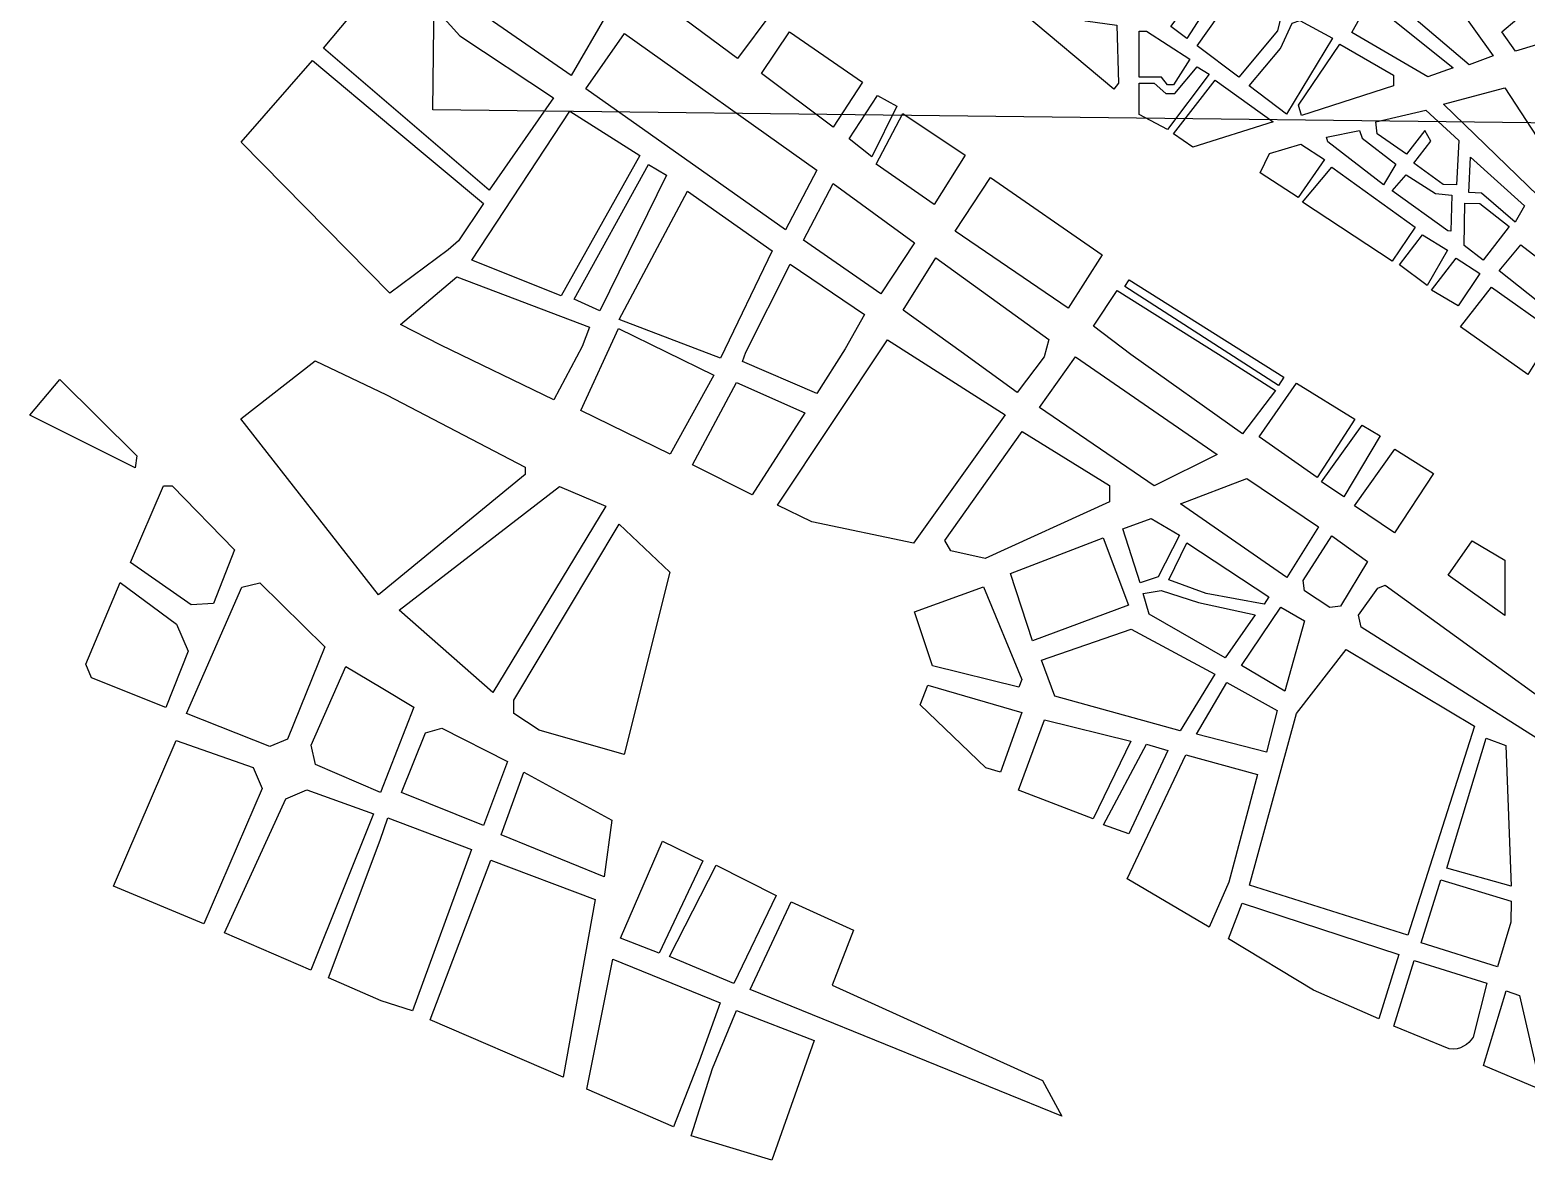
# Model space of a CAD drawing. Extents: x 407811 to 416949, y 4498993 to 4508589.
# Drawn here: x 407819 to 409095, y 4499171 to 4500135 of the extents above; entities that cross this region are included whole.
import ezdxf

# ---------------------------------------------------------------- set-up
doc = ezdxf.new("R2010")
doc.units = 0
doc.header["$LTSCALE"] = 40
doc.header["$MEASUREMENT"] = 0
doc.layers.add('Images', color=253, linetype='CONTINUOUS')
doc.layers.add('υπόλοιπο θεσσαλονίκης', color=7, linetype='CONTINUOUS')
picture_1 = doc.add_image_def('image1.tif', size_in_pixel=(10278, 10088))

msp = doc.modelspace()

# ---------------------------------------------------------------- linework, layer by layer
at = {"layer": 'υπόλοιπο θεσσαλονίκης'}
for points in [[(409162.2, 4500279.2), (409180.7, 4500271.5), (409149.2, 4500135.6), (409085.9, 4500116.4), (409074.4, 4500132.9), (409099.8, 4500154.6), (409162.2, 4500279.2)], [(408280.8, 4500095.8), (408211, 4500144), (408145, 4500216.2), (408170.3, 4500246.7), (408311.2, 4500148), (408280.8, 4500095.8)], [(408422.8, 4500110.1), (408308.6, 4500194.9), (408335.1, 4500233.1), (408451.9, 4500149.5), (408422.8, 4500110.1)], [(408969.1, 4500170.8), (408986.8, 4500200.1), (409032.5, 4500160.8), (409066.9, 4500112.6), (409046.6, 4500104.9), (408969.1, 4500170.8)], [(408130.2, 4500191.4), (408186, 4500129.6), (408265.9, 4500076.7), (408211, 4499997.9), (408069.7, 4500118.9), (408130.2, 4500191.4)], [(408792.1, 4500137.4), (408817, 4500170.5), (408819.5, 4500184.5), (408836, 4500184.5), (408838.5, 4500178.2), (408805.7, 4500127.3), (408792.1, 4500137.4)], [(408814.6, 4500121), (408852.5, 4500174.4), (408888, 4500154.1), (408883, 4500133.8), (408850.1, 4500094.4), (408814.6, 4500121)], [(408664.9, 4500149.9), (408680.1, 4500166.4), (408719.4, 4500142.4), (408746.1, 4500138.6), (408747.4, 4500089.1), (408743.6, 4500084), (408664.9, 4500149.9)], [(408946.3, 4500132.5), (408961.6, 4500159.4), (409032.7, 4500102.4), (409011.1, 4500094.7), (408946.3, 4500132.5)], [(408859, 4500086.8), (408885.6, 4500118.6), (408895.7, 4500140.2), (408902, 4500142.7), (408929.9, 4500127.6), (408890.7, 4500062.7), (408859, 4500086.8)], [(408293.5, 4500084.4), (408326.4, 4500131.5), (408490.2, 4500015), (408463.6, 4499964.1), (408293.5, 4500084.4)], [(408443.1, 4500097.4), (408467.1, 4500133), (408529.3, 4500090), (408504.1, 4500051.8), (408443.1, 4500097.4)], [(408765.1, 4500133.6), (408771.4, 4500133.6), (408808.2, 4500109.6), (408794.3, 4500087.9), (408789.3, 4500087.9), (408784.2, 4500094.3), (408765.2, 4500094.2), (408765.1, 4500133.6)], [(408936.3, 4500122.5), (408981.9, 4500095.9), (408982, 4500087), (408903.4, 4500061.5), (408900.9, 4500070.4), (408936.3, 4500122.5)], [(408128.8, 4500051.1), (408206.2, 4499986.5), (408184.7, 4499954.7), (408175.9, 4499947), (408126.2, 4499910.1), (407999.5, 4500038.8), (408060.3, 4500108.6), (408128.8, 4500051.1)], [(408765.2, 4500062.5), (408765.2, 4500089.1), (408777.8, 4500089.2), (408788, 4500080.3), (408795.6, 4500080.3), (408814.6, 4500103.2), (408824.7, 4500096.9), (408789.3, 4500049.8), (408765.2, 4500062.5)], [(408794.4, 4500046), (408829.8, 4500091.8), (408879.3, 4500056.3), (408810.9, 4500034.6), (408794.4, 4500046)], [(409024.6, 4500071.3), (409077, 4500085.3), (409122.4, 4500015.6), (409105.3, 4499993.1), (409024.6, 4500071.3)], [(408518, 4500041.7), (408542, 4500078.6), (408558.5, 4500069.7), (408537.1, 4500026.5), (408518, 4500041.7)], [(408196.2, 4499938.2), (408279.6, 4500065.4), (408339.3, 4500027.4), (408272.3, 4499907.9), (408196.2, 4499938.2)], [(408590.4, 4499985.9), (408540.9, 4500020.1), (408563.6, 4500063.4), (408616.9, 4500027.9), (408590.4, 4499985.9)], [(409009.6, 4500066.2), (409037.8, 4500040.4), (409035.7, 4500002.4), (409024.2, 4500002.7), (408999.3, 4500021), (409013.7, 4500039.8), (409008.8, 4500048.8), (408993.1, 4500028.8), (408968.1, 4500045.9), (408967, 4500056.1), (409009.6, 4500066.2)], [(408973.4, 4500002.6), (408926, 4500039.3), (408924.8, 4500043.2), (408952.9, 4500048.8), (408955.3, 4500042.4), (408984, 4500020.1), (408973.4, 4500002.6)], [(408868.2, 4500012.7), (408876.2, 4500029.1), (408903.1, 4500037.3), (408923.1, 4500024.1), (408900.7, 4499991.6), (408868.2, 4500012.7)], [(409046.3, 4499996.1), (409047.7, 4500026.2), (409093.7, 4499984.5), (409085.7, 4499970.7), (409057.1, 4499995.5), (409046.3, 4499996.1)], [(408283.5, 4499905.2), (408346.9, 4500019.8), (408362.1, 4500010.9), (408305.3, 4499895.2), (408283.5, 4499905.2)], [(408704.7, 4499897.3), (408608.2, 4499963.1), (408638.5, 4500008.9), (408733.7, 4499943), (408704.7, 4499897.3)], [(408904.4, 4499987.7), (408929.3, 4500017.6), (409000.5, 4499966.4), (408980.7, 4499937.6), (408904.4, 4499987.7)], [(408980.9, 4499997.3), (408992.7, 4500011), (409017.7, 4499995.2), (409031.6, 4499993.6), (409030.9, 4499963.1), (409028.4, 4499963.2), (408980.9, 4499997.3)], [(408321.8, 4499887.6), (408379.9, 4499997), (408452.3, 4499946.3), (408408.1, 4499854.8), (408321.8, 4499887.6)], [(408573.6, 4499953), (408544.9, 4499909.7), (408478.9, 4499955.3), (408504.1, 4500003.6), (408573.6, 4499953)], [(409042.1, 4499950.9), (409042.9, 4499987), (409055.6, 4499986.7), (409080.6, 4499967), (409058.3, 4499938.3), (409042.1, 4499950.9)], [(408987.2, 4499934.4), (409006.7, 4499959.9), (409028, 4499946.7), (409010.7, 4499916.6), (408987.2, 4499934.4)], [(409072, 4499929.1), (409090.4, 4499951.5), (409117.8, 4499930.5), (409145.4, 4499912.1), (409128.2, 4499884.5), (409072, 4499929.1)], [(408429.9, 4499859.9), (408467.5, 4499934.9), (408531, 4499891.9), (408514.5, 4499862.6), (408490.4, 4499824.8), (408426.8, 4499851.8), (408429.9, 4499859.9)], [(408613.4, 4499860.3), (408563.9, 4499895.7), (408591.7, 4499940.2), (408688.2, 4499870.6), (408684.2, 4499856), (408661.1, 4499825.5), (408613.4, 4499860.3)], [(409014.5, 4499912.7), (409035.5, 4499940.1), (409055.5, 4499926.9), (409037, 4499899.4), (409014.5, 4499912.7)], [(408169.7, 4499865.8), (408135.4, 4499883.5), (408183.5, 4499924.2), (408296.4, 4499881.3), (408290.1, 4499864.7), (408266.2, 4499819.3), (408169.7, 4499865.8)], [(408883.8, 4499831.4), (408752.9, 4499915.9), (408756.6, 4499921.5), (408888.5, 4499838.5), (408883.8, 4499831.4)], [(408758, 4499858), (408726.2, 4499882.1), (408746.5, 4499912.6), (408832.8, 4499858.2), (408881.5, 4499827.2), (408853.3, 4499790.4), (408758, 4499858)], [(409039.1, 4499881.6), (409065.4, 4499915.3), (409119.1, 4499877.1), (409096.6, 4499840.8), (409039.1, 4499881.6)], [(408289.1, 4499810.3), (408321.2, 4499880.2), (408402.6, 4499840.4), (408365.4, 4499773), (408289.1, 4499810.3)], [(408456.9, 4499729.4), (408550.5, 4499870.5), (408650.8, 4499806.4), (408572.7, 4499697.1), (408486.1, 4499715.2), (408456.9, 4499729.4)], [(408680.2, 4499812.7), (408710.9, 4499855.9), (408831.6, 4499772.6), (408778, 4499746), (408680.2, 4499812.7)], [(408123.5, 4499823.6), (408241.7, 4499762), (408241.7, 4499755.7), (408116.6, 4499653), (407999.2, 4499803.1), (408062.6, 4499852.5), (408123.5, 4499823.6)], [(407819.4, 4499806.1), (407844.8, 4499836.5), (407910.5, 4499771.6), (407909.2, 4499761.4), (407819.4, 4499806.1)], [(408421.7, 4499833.9), (408480.2, 4499808.3), (408435.3, 4499738.4), (408384.4, 4499764), (408421.7, 4499833.9)], [(408899.4, 4499833.5), (408948.9, 4499802.7), (408916.8, 4499753.2), (408867.3, 4499787.7), (408899.4, 4499833.5)], [(408665.3, 4499792.3), (408739.7, 4499746.2), (408739.7, 4499732.2), (408633.8, 4499684.1), (408604.5, 4499690.6), (408599.4, 4499699.5), (408665.3, 4499792.3)], [(408920.6, 4499749.3), (408955.2, 4499797.6), (408970.5, 4499788.6), (408939.7, 4499736.5), (408920.6, 4499749.3)], [(408948.6, 4499728.8), (408983.2, 4499777.1), (409016.2, 4499756.6), (408982.9, 4499705.8), (408948.6, 4499728.8)], [(408800.3, 4499730.7), (408857, 4499752.1), (408917.9, 4499711.1), (408891, 4499667.9), (408800.3, 4499730.7)], [(407905.2, 4499680.7), (407933.2, 4499746.1), (407940.8, 4499746.1), (407993.8, 4499691.4), (407976, 4499645.7), (407957, 4499644.5), (407905.2, 4499680.7)], [(408271, 4499745.4), (408310.4, 4499728.6), (408214.2, 4499569.7), (408134.2, 4499640.1), (408271, 4499745.4)], [(408751.1, 4499709.2), (408775.3, 4499718), (408799.4, 4499703.9), (408781.4, 4499668.3), (408766.1, 4499663.2), (408751.1, 4499709.2)], [(408321.8, 4499713.3), (408364.9, 4499672.4), (408326, 4499517), (408253.5, 4499537.7), (408231.9, 4499551.8), (408232, 4499563.3), (408321.8, 4499713.3)], [(408655.4, 4499671.3), (408734.5, 4499701.6), (408755.9, 4499644.2), (408674.2, 4499613.9), (408655.4, 4499671.3)], [(408929.4, 4499703.4), (408959.8, 4499681.6), (408936.8, 4499643.5), (408927.8, 4499642.3), (408906.2, 4499656.4), (408905, 4499665.3), (408929.4, 4499703.4)], [(408805.8, 4499697.5), (408875.6, 4499651.4), (408871.8, 4499645), (408822.2, 4499654.1), (408790.4, 4499665.7), (408805.8, 4499697.5)], [(409028.6, 4499669.9), (409049.1, 4499699.2), (409077, 4499682.5), (409076.8, 4499635.3), (409028.6, 4499669.9)], [(407896.3, 4499663.6), (407944.3, 4499628), (407954.4, 4499605.1), (407935.3, 4499556.9), (407872, 4499582.4), (407867, 4499593.9), (407896.3, 4499663.6)], [(407953, 4499551.8), (408000.1, 4499659.6), (408015.3, 4499663.4), (408070.9, 4499608.6), (408039, 4499530), (408023.8, 4499523.7), (407953, 4499551.8)], [(408573.7, 4499638.5), (408632.4, 4499659.9), (408665.2, 4499580.8), (408662.6, 4499574.4), (408588.8, 4499592.5), (408573.7, 4499638.5)], [(408838.5, 4499599.3), (408773.7, 4499636.5), (408768.6, 4499654.3), (408783.9, 4499656.8), (408815.7, 4499646.5), (408864.1, 4499636.1), (408838.5, 4499599.3)], [(408952, 4499635.8), (408968.7, 4499658.7), (408975, 4499661.2), (409204.9, 4499494.7), (409193.3, 4499474.3), (408954.5, 4499625.6), (408952, 4499635.8)], [(408885.8, 4499642.4), (408906.1, 4499630.9), (408889.3, 4499571), (408852.5, 4499592.8), (408885.8, 4499642.4)], [(408758.3, 4499623.8), (408829.5, 4499585.3), (408800, 4499537), (408693.1, 4499566.7), (408681.8, 4499597.3), (408758.3, 4499623.8)], [(408941.7, 4499606.5), (409051, 4499541.1), (408994.1, 4499362.9), (408859.3, 4499405.5), (408899.4, 4499551.9), (408941.7, 4499606.5)], [(408118.9, 4499574.2), (408146.6, 4499557.2), (408118.2, 4499484.5), (408063, 4499508.3), (408059.3, 4499524.8), (408088.6, 4499592.1), (408118.9, 4499574.2)], [(408584.9, 4499576), (408665, 4499552.8), (408647, 4499501.8), (408634.3, 4499505.7), (408578.4, 4499559.4), (408584.9, 4499576)], [(408839.9, 4499578.2), (408882.9, 4499554.5), (408873.8, 4499518.9), (408814, 4499534.4), (408839.9, 4499578.2)], [(408226.7, 4499511), (408206, 4499456.3), (408136.1, 4499484.6), (408156.7, 4499535.5), (408170.7, 4499539.3), (408226.7, 4499511)], [(408684.5, 4499546.4), (408757.9, 4499528.2), (408725.8, 4499462.1), (408662.2, 4499486.5), (408684.5, 4499546.4)], [(407890.6, 4499404.6), (407944.1, 4499528.9), (408009.8, 4499505.9), (408017.4, 4499488.1), (407967.7, 4499372.7), (407890.6, 4499404.6)], [(408771.5, 4499525.7), (408789.7, 4499520.4), (408756.3, 4499449.2), (408734.7, 4499456.9), (408771.5, 4499525.7)], [(409061.1, 4499530.9), (409077.6, 4499524.5), (409082.2, 4499404.7), (409027.5, 4499420.2), (409061.1, 4499530.9)], [(408805, 4499516.6), (408866.1, 4499499.8), (408841.5, 4499408.1), (408824.7, 4499369.9), (408754.9, 4499411), (408805, 4499516.6)], [(408240.5, 4499501.9), (408315.6, 4499461), (408309, 4499412.6), (408221.3, 4499448.6), (408240.5, 4499501.9)], [(408112.3, 4499466.3), (408058.8, 4499333.1), (407985.4, 4499365), (408037.6, 4499479.2), (408055.4, 4499486.8), (408112.3, 4499466.3)], [(408118.9, 4499307.1), (408074, 4499326.7), (408118.1, 4499443.9), (408124.5, 4499463), (408195.8, 4499436), (408145.5, 4499298.5), (408118.9, 4499307.1)], [(408358.8, 4499443), (408393.2, 4499426.3), (408355.9, 4499347.5), (408322.8, 4499360.3), (408358.8, 4499443)], [(408212.3, 4499427), (408301.3, 4499393.5), (408273.9, 4499242), (408160.7, 4499290.8), (408212.3, 4499427)], [(408404.6, 4499422.5), (408455.5, 4499396.8), (408419.5, 4499321.7), (408364.8, 4499344.9), (408404.6, 4499422.5)], [(409022.4, 4499410), (409082.2, 4499391.9), (409082.1, 4499374.1), (409070.5, 4499335.9), (409005.6, 4499356.5), (409022.4, 4499410)], [(408468.5, 4499391.4), (408521.6, 4499367.2), (408503.5, 4499320.2), (408682.8, 4499239.2), (408699.2, 4499208.6), (408433.4, 4499316.6), (408468.5, 4499391.4)], [(408852.9, 4499390.2), (408986.4, 4499346.4), (408969.6, 4499291.7), (408913.7, 4499316.1), (408841.3, 4499359.7), (408852.9, 4499390.2)], [(408316.4, 4499342.5), (408407.9, 4499305.2), (408389.9, 4499255.6), (408368, 4499199.6), (408294.2, 4499231.7), (408316.4, 4499342.5)], [(408999.7, 4499341.4), (409061.5, 4499321.9), (409049.8, 4499276.1), (409048.2, 4499273.7), (409046.3, 4499271.5), (409044.1, 4499269.7), (409041.7, 4499268.2), (409039, 4499267), (409036.2, 4499266.2), (409033.4, 4499265.8), (409029.4, 4499266), (408982.3, 4499285.3), (408999.7, 4499341.4)], [(409078, 4499315.5), (409089.5, 4499311.6), (409107, 4499235.1), (409104.4, 4499232.6), (409058.6, 4499251.8), (409078, 4499315.5)], [(408421.9, 4499298.8), (408488, 4499273.1), (408451.9, 4499171.3), (408383.2, 4499191.9), (408401.3, 4499249.2), (408421.9, 4499298.8)]]:
    msp.add_lwpolyline(points, close=True, dxfattribs=at)

# ---------------------------------------------------------------- pictures from other files: only their frames are drawn
at = {"layer": 'Images'}
image = msp.add_image(picture_1, insert=(408162.9, 4500066.6), size_in_units=(8684, 8523.4), rotation=-0.6923, dxfattribs=at)
image.dxf.flags = 15

doc.saveas('drawing.dxf')
